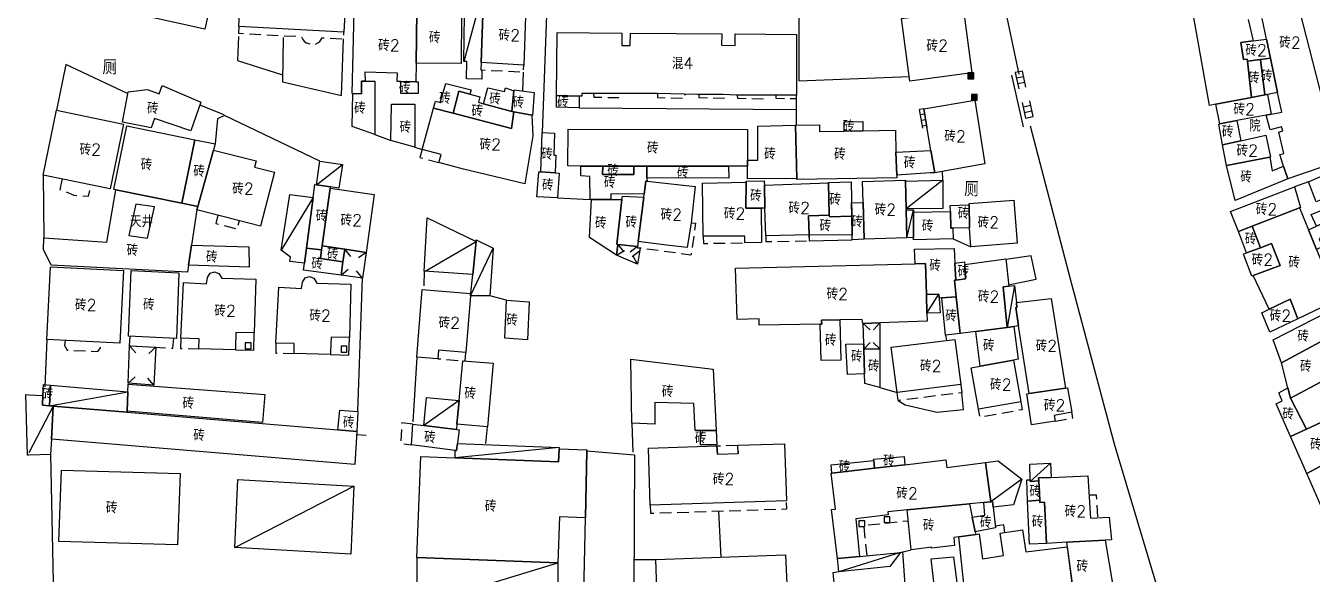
# Model space of a CAD drawing. Header units: millimetres. Extents: x 51 to 1261, y 60 to 1114.
# Drawn here: x 260 to 481.9, y 376.9 to 471.4 of the extents above; entities that cross this region are included whole.
import ezdxf

# ---------------------------------------------------------------- set-up
doc = ezdxf.new("R2010")
doc.units = ezdxf.units.MM
doc.linetypes.add('X5', pattern=[3, 2, -1])
doc.layers.add('JMD', color=6, linetype='Continuous')
doc.layers.get('0').off()
doc.styles.add('HZ', font='rs.shx', dxfattribs={"width": 0.8, "bigfont": 'hztxt.shx'})
doc.linetypes.add('443', pattern='A,9.4,[169,AAA.SHX,S=1,R=0,X=0,Y=0.15],0.6', length=10)

# ---------------------------------------------------------------- blocks, each defined once
blk = doc.blocks.new('gc291')
blk.add_lwpolyline([(-0.5, -0.5), (0.5, -0.5), (0.5, 0.5), (-0.5, 0.5), (-0.5, -0.5)])
blk = doc.blocks.new('*U16')
at = {"linetype": 'Continuous'}
for points in [[(0, 0), (0.5, 0.5), (-0.5, 0.5)], [(0, 0), (-0.5, 0.5), (-0.5, -0.5)], [(0, 0), (-0.5, -0.5), (0.5, -0.5)], [(0, 0), (0.5, -0.5), (0.5, 0.5)]]:
    blk.add_solid(points, dxfattribs=at)
blk = doc.blocks.new('gc002')
blk.add_lwpolyline([(-0.5, -0.5), (0.5, -0.5), (0.5, 0.5), (-0.5, 0.5), (-0.5, -0.5)])
at = {"linetype": 'Continuous'}
blk.add_blockref('*U16', (0, 0), dxfattribs=at)

msp = doc.modelspace()

# ---------------------------------------------------------------- linework, layer by layer
at = {"layer": 'JMD', "color": 6, "linetype": '443', "flags": 128}
for points in [[(414.86, 526.5), (417.85, 513.96), (418.88, 510.4), (421.44, 510.93), (425.97, 488.03), (431.26, 463.04)], [(414.86, 526.5), (417.85, 513.96), (418.88, 510.4), (421.44, 510.93), (425.97, 488.03), (431.26, 463.04)], [(364, 474.47), (349.9, 474.77), (349.07, 452.97)], [(394.32, 475.11), (393.35, 475.16), (393.35, 461.91), (412.37, 462.64)], [(296.73, 469.55), (296.55, 465.42), (304.32, 462.93)], [(304.45, 469.34), (304.3, 461.74), (314.48, 459.37), (314.85, 469.11)], [(277.6, 459.71), (266.94, 464.71), (265.33, 456.82)], [(345.74, 460.13), (345.85, 463.41)], [(430.03, 462.9), (432.04, 453.98)], [(294.24, 456.02), (290.05, 457.68)], [(355.46, 457.26), (392.94, 456.97), (392.94, 458.86)], [(392.94, 454.27), (392.94, 456.97)], [(310.75, 448.06), (294.32, 455.94), (293.09, 455.36), (292.73, 451.03)], [(320.23, 452.63), (322.98, 451.62)], [(433.21, 454.16), (440.1, 427.8), (447.68, 399.35), (455.74, 372.49)], [(327.1, 450.45), (328.38, 450.09)], [(418.14, 444.8), (418.13, 446.31)], [(263.03, 445.67), (263.15, 434.87)], [(481.22, 444.5), (478.79, 443.66)], [(351.7, 441.77), (357.37, 441.43)], [(419.92, 434.69), (423.01, 433.29)], [(429.5, 426.76), (434.25, 427.76), (433.39, 431.76), (429, 431.1)], [(328.76, 429.12), (328.66, 426.56)], [(317.32, 404.94), (318.09, 427.91)], [(342.93, 424.1), (340.08, 424.86)], [(263.7, 417.35), (263.36, 409.18)], [(418.65, 418.06), (418.79, 417.18)], [(327.48, 414.32), (326.8, 403.17)], [(407.33, 409.08), (410.28, 408.22)], [(410.46, 406.83), (411.68, 406.08), (417.11, 404.84), (421.74, 405.29), (421.46, 408.18)], [(339.39, 399.44), (339.65, 402.31)], [(364.57, 402.93), (364.74, 397.94)], [(317.09, 400.95), (318.75, 400.84)], [(264.3, 397.51), (264.87, 370.09), (265.04, 353.09)], [(379.5, 387.79), (379.91, 379.86)], [(428.83, 384.11), (428.69, 385.4), (427.21, 385.19)], [(364.92, 379.45), (368.66, 379.45)], [(410.85, 380.68), (412.71, 381.11)], [(411.98, 371), (411.29, 380.81)], [(400.21, 377.3), (399.19, 377.17), (399.41, 374.87)]]:
    msp.add_lwpolyline(points, dxfattribs=at)
at = {"layer": 'JMD', "color": 6, "linetype": 'Continuous', "flags": 128}
for points in [[(309.39, 485.88), (309.15, 482.13), (315.45, 481.9), (315.53, 481.9), (314.91, 470.26), (296.8, 471.25), (297.24, 481.31), (297.53, 481.3), (299.96, 481.19), (300.09, 484.82), (304.63, 484.71), (304.66, 486.2)], [(339.03, 477.15), (338.93, 475), (338.57, 465.03), (338.52, 463.78), (338.67, 463.78), (338.68, 462.18), (336.01, 462.24), (336.11, 465.22), (335.58, 465.21), (335.72, 473.24), (335.73, 473.43), (336.16, 473.41), (336.31, 476.63), (336.34, 477.3)], [(283.66, 476.72), (291.82, 475), (290.91, 470.81), (282.07, 472.74), (282.7, 476.64), (283.62, 476.47)], [(346.27, 474.67), (345.9, 464.61), (338.57, 465.03), (338.93, 475)], [(327.33, 464.92), (327.28, 461.73), (324.72, 461.76), (324.09, 461.77), (324.13, 463.23), (318.52, 463.37), (318.54, 461.84), (317.95, 461.85), (317.93, 459.67), (316.45, 459.69), (316.31, 459.69), (316.67, 473.82), (327.47, 473.82)], [(335.15, 473.25), (335.11, 464.87), (327.33, 464.92), (327.47, 473.82), (332.46, 473.82), (335.15, 473.82)], [(411.04, 472.63), (420.92, 473.95), (421.71, 474.05), (423.15, 463.27), (412.48, 461.85)], [(355.48, 459.25), (351.56, 459.37), (351.54, 459.37), (351.68, 470.2), (362.81, 470.12), (362.81, 467.97), (364.27, 467.98), (364.31, 470.11), (380.08, 470), (380.01, 468.06), (382.37, 467.99), (382.34, 469.98), (392.94, 469.9), (392.94, 459.43), (389.18, 459.41), (387.37, 459.4), (382.6, 459.44), (380.31, 459.55), (375.85, 459.53), (368.96, 459.69), (358.04, 459.69), (355.91, 459.72), (355.9, 459.24)], [(474.64, 465.81), (472.91, 465.58), (470.69, 465.3), (470.65, 465.61), (470.03, 465.57), (469.56, 468.5), (471.69, 468.79), (473.95, 469.09)], [(473.7, 459.46), (471.37, 459.02), (470.69, 465.3), (472.91, 465.58)], [(475.88, 459.87), (474.16, 459.54), (473.7, 459.46), (472.91, 465.58), (474.64, 465.81)], [(318.54, 461.84), (320.25, 461.82), (320.23, 452.63), (316.35, 454.04), (316.45, 459.69), (317.93, 459.67), (317.95, 461.85)], [(327.28, 461.73), (327.72, 461.72), (327.69, 459.71), (324.74, 459.74), (324.72, 461.76)], [(336.61, 459.6), (334.7, 460.1), (333.73, 456.3), (330.36, 457.18), (330.69, 458.38), (331.5, 458.18), (332.49, 461.42), (336.82, 460.33)], [(283.55, 461.07), (290.25, 458.24), (288.49, 453.3), (282.22, 455.43), (281.66, 453.78), (276.73, 454.79), (277.71, 460), (280.99, 460.41), (283.02, 459.67)], [(336.61, 459.6), (338.35, 459.14), (338.08, 458.2), (338.98, 457.96), (343.88, 456.64), (344.21, 456.56), (343.78, 453.69), (333.73, 456.3), (334.7, 460.1)], [(344.22, 460.2), (343.88, 456.64), (338.98, 457.96), (339.74, 460.7), (342.57, 460.08), (342.74, 460.7)], [(347.28, 455.97), (344.21, 456.56), (343.88, 456.64), (344.22, 460.2), (344.23, 460.33), (347.7, 459.88), (347.41, 455.94)], [(355.48, 459.25), (355.46, 457.26), (351.57, 457.34), (351.56, 459.37)], [(474.8, 456.17), (473.94, 456), (468.88, 455.04), (465.9, 454.47), (465.26, 457.87), (471.37, 459.02), (473.7, 459.46), (474.16, 459.54)], [(327.1, 457.85), (327.1, 450.45), (322.98, 451.62), (323.08, 457.89)], [(333.73, 456.3), (343.78, 453.69), (344.21, 456.56), (347.28, 455.97), (347.47, 452.4), (346.1, 444.18), (335.5, 446.68), (331.25, 447.84), (331.66, 449.22), (328.38, 450.09), (330.36, 457.18)], [(416.77, 446.07), (416.11, 449.9), (414.87, 457.08), (423.7, 458.55), (425.42, 447.62)], [(276.88, 454.46), (274.58, 443.3), (263.03, 445.67), (265.33, 456.82)], [(404.38, 453.3), (401.16, 453.25), (401.14, 454.82), (404.35, 454.87)], [(469.53, 451.59), (466.41, 450.9), (465.73, 454.44), (465.9, 454.47), (468.88, 455.04)], [(289.19, 451.75), (286.95, 440.81), (275.56, 443.12), (275.23, 443.19), (277.48, 454.13)], [(351.32, 446.05), (348.83, 446.23), (349.07, 452.97), (351.21, 452.87), (351.1, 449.07), (351.44, 449.09)], [(384.49, 448.25), (384.48, 447.17), (381.2, 447.17), (367.12, 447.2), (364.86, 447.21), (359.55, 447.22), (355.77, 447.22), (353.52, 447.23), (353.54, 453.55), (384.5, 453.49)], [(392.98, 445.06), (384.5, 445), (384.48, 447.17), (384.49, 448.25), (386.28, 448.23), (386.25, 454.09), (392.78, 454.26)], [(401.16, 453.25), (404.38, 453.3), (409.98, 453.38), (410.09, 449.63), (410.21, 445.67), (410.22, 445.18), (392.98, 444.88), (392.98, 445.06), (392.78, 454.26), (396.9, 454.33), (396.92, 453.18)], [(474.53, 448.74), (467.08, 447.32), (466.41, 450.9), (469.53, 451.59), (473.88, 452.55), (474.66, 448.76)], [(292.42, 449.94), (289.71, 440.25), (286.95, 440.81), (289.19, 451.75), (292.73, 451.03)], [(289.56, 439.7), (289.71, 440.25), (292.42, 449.94), (299.78, 448.11), (299.5, 447.04), (302.96, 446.14), (300.54, 436.88)], [(416.77, 446.07), (415.98, 446.05), (410.21, 445.67), (410.09, 449.63), (416.11, 449.9)], [(476.92, 447.22), (477.63, 444.99), (468.55, 441.3), (467.08, 447.32), (474.53, 448.74), (474.97, 446.42)], [(312.58, 443.63), (310.16, 443.98), (310.75, 448.06), (314.64, 447.49), (314.05, 443.41)], [(348.83, 446.23), (351.32, 446.05), (352, 446.01), (351.7, 441.77), (348.19, 441.94), (348.49, 446.25)], [(359.55, 447.22), (359.51, 445.74), (364.86, 445.78), (364.86, 447.21), (367.12, 447.2), (367.15, 445.2), (367.15, 445), (367.17, 444.61), (366.95, 444.63), (366.66, 442.38), (360.92, 442.44), (360.94, 441.45), (357.58, 441.43), (357.37, 441.43), (357.29, 445.41), (355.73, 445.53), (355.77, 447.22)], [(364.86, 447.21), (364.86, 445.78), (359.51, 445.74), (359.55, 447.22)], [(381.2, 447.17), (381.24, 445.14), (367.15, 445.2), (367.12, 447.2)], [(489.68, 442.18), (484.94, 440.22), (484.24, 441.76), (482.56, 441.06), (481.22, 444.5), (487.39, 447.21)], [(310.16, 443.98), (312.58, 443.63), (312.55, 443.43), (311.15, 433.45), (311.05, 432.76), (308.45, 433.1), (309.58, 441.81), (309.87, 444.02)], [(367.17, 444.61), (375.46, 443.67), (374.76, 437.43), (374.1, 433.18), (370.52, 433.6), (365.63, 434.2), (366.6, 441.85), (366.66, 442.38), (366.95, 444.63)], [(386.83, 439.95), (386.91, 434.03), (384.02, 433.99), (384.05, 435.15), (376.87, 435.15), (376.75, 444.26), (384.23, 444.45), (384.19, 439.94)], [(387.39, 443.92), (387.5, 439.96), (386.83, 439.95), (384.19, 439.94), (384.23, 444.45), (384.23, 444.61), (387.38, 444.65), (387.38, 444.3), (387.39, 444.16)], [(398.59, 438.77), (395.01, 438.66), (395.1, 435.35), (387.64, 435.19), (387.5, 439.96), (387.39, 443.92), (398.48, 444.31)], [(402.48, 438.56), (398.6, 438.46), (398.59, 438.77), (398.48, 444.31), (398.48, 444.41), (402.34, 444.51)], [(411.73, 444.6), (411.85, 439.87), (411.86, 439.67), (411.98, 434.86), (404.58, 434.63), (404.42, 440.92), (404.32, 444.54), (411.72, 444.77)], [(411.85, 439.87), (411.73, 444.6), (418.14, 444.8), (418.18, 439.89)], [(479.64, 440), (471.5, 436.85), (469.13, 435.93), (467.79, 439.41), (478.79, 443.66), (479.83, 440.08)], [(286.95, 440.81), (289.71, 440.25), (289.56, 439.7), (288.64, 433.57), (288.13, 430.13), (287.96, 428.95), (264.43, 430.13), (263.11, 432.82), (263.15, 434.87), (274.04, 434.13), (275.56, 443.12)], [(309.58, 441.81), (308.45, 433.1), (308.11, 430.48), (305.59, 430.75), (305.67, 431.53), (304.09, 432.71), (305.55, 442.31)], [(318.71, 432.35), (315.06, 432.88), (311.15, 433.45), (312.55, 443.43), (320.11, 442.33)], [(362.11, 433.73), (361.9, 431.88), (357.25, 434.93), (357.58, 441.43), (360.94, 441.45), (362.84, 441.46), (361.97, 433.74)], [(366.6, 441.85), (365.63, 434.2), (365.53, 433.38), (362.11, 433.73), (361.97, 433.74), (362.84, 441.46), (362.91, 442.05)], [(277.79, 435.26), (281.05, 434.81), (282.26, 440.22), (279, 440.67)], [(404.58, 434.63), (404.58, 434.61), (402.56, 434.52), (402.54, 435.31), (402.48, 438.56), (402.43, 440.86), (404.42, 440.92)], [(413.09, 439.29), (413.13, 434.9), (411.98, 434.86), (411.86, 439.67), (413.09, 439.69)], [(419.91, 436.52), (419.92, 434.69), (413.13, 434.5), (413.13, 434.9), (413.09, 439.29), (419.47, 439.37), (419.57, 436.51)], [(422.76, 436.58), (419.91, 436.52), (419.57, 436.51), (419.47, 439.37), (419.43, 440.43), (422.72, 440.53)], [(422.76, 436.58), (422.72, 440.53), (422.72, 440.77), (430.39, 441.37), (430.97, 433.91), (423.01, 433.29)], [(481.21, 436.21), (482.6, 432.85), (484.9, 427.29), (486.19, 424.16), (479.36, 420.93), (478.03, 424.27), (474.42, 422.55), (471.65, 428.34), (476.3, 430.07), (474.85, 433.86), (472.93, 433.15), (471.5, 436.85), (479.64, 440)], [(484.11, 437.53), (482.59, 436.84), (481.67, 438.87), (484.94, 440.22), (485.81, 438.31)], [(337.7, 434.21), (337.1, 428.55), (328.76, 429.12), (329.26, 438.31)], [(402.48, 438.56), (402.54, 435.31), (395.1, 435.35), (395.01, 438.66), (398.59, 438.77), (398.6, 438.46)], [(484.43, 436.77), (484.95, 435.5), (483.07, 434.75), (483.56, 433.31), (482.6, 432.85), (481.21, 436.21), (482.59, 436.84), (484.11, 437.53)], [(472.93, 433.15), (470.51, 432.25), (469.13, 435.93), (471.5, 436.85)], [(288.13, 430.13), (288.64, 433.57), (298.53, 433.31), (298.54, 429.78)], [(311.05, 432.76), (310.84, 431.28), (314.73, 430.72), (314.42, 428.41), (307.95, 429.29), (308.11, 430.48), (308.45, 433.1)], [(315.06, 432.88), (314.73, 430.72), (310.84, 431.28), (311.05, 432.76), (311.15, 433.45)], [(336.72, 424.86), (337.1, 428.55), (337.7, 434.21), (337.73, 434.52), (340.65, 433.06), (340.08, 424.86)], [(420.25, 430.51), (420.38, 427.57), (420.18, 427.54), (420.49, 424.71), (417.98, 424.52), (417.51, 424.49), (417.46, 425.16), (415.33, 425.09), (415.17, 430.42), (413.38, 430.38), (413.3, 432.93), (420.13, 432.99)], [(471.65, 428.34), (471.47, 428.27), (470.01, 432.06), (470.51, 432.25), (472.93, 433.15), (474.85, 433.86), (476.3, 430.07)], [(415.33, 425.09), (415.43, 421.85), (415.47, 420.5), (407.31, 420.19), (404.45, 420.08), (404.36, 420.07), (404.26, 420.81), (400.42, 420.74), (397.27, 420.69), (397.29, 419.99), (396.99, 419.98), (386.48, 419.83), (386.48, 420.89), (382.73, 420.81), (382.43, 429.62), (413.38, 430.38), (415.17, 430.42)], [(429.53, 426.54), (428.54, 426.44), (429.25, 419.43), (423.85, 418.73), (421.18, 418.39), (420.49, 424.71), (420.18, 427.54), (420.38, 427.57), (422.09, 427.8), (421.94, 430.24), (429.05, 431.23)], [(421.94, 430.24), (422.09, 427.8), (420.38, 427.57), (420.25, 430.51), (421.91, 430.74)], [(276.87, 429.21), (276.27, 416.72), (263.7, 417.35), (264.3, 429.84)], [(286.46, 428.82), (286.03, 417.52), (277.77, 417.93), (278.2, 429.23)], [(299.71, 427.71), (299.44, 418.49), (296.29, 418.57), (296.21, 416.01), (296.19, 415.58), (289.9, 415.74), (289.94, 417.47), (286.79, 417.55), (287.26, 427.18), (291.21, 426.95), (291.38, 428.04), (291.83, 428.78), (292.58, 429.02), (293.33, 428.7), (293.83, 427.88)], [(316.11, 426.89), (315.84, 417.67), (312.69, 417.75), (312.61, 415.19), (312.59, 414.76), (306.3, 414.92), (306.34, 416.65), (303.19, 416.73), (303.66, 426.36), (307.61, 426.13), (307.78, 427.22), (308.23, 427.96), (308.98, 428.2), (309.73, 427.88), (310.23, 427.06)], [(336.72, 424.86), (335.94, 415.13), (331.19, 415.52), (331.07, 414.04), (327.48, 414.32), (328.41, 425.96), (336.75, 425.27)], [(430.84, 423.72), (430.93, 422.86), (430.74, 422.84), (431.23, 419.68), (430.42, 419.58), (429.25, 419.43), (428.54, 426.44), (429.53, 426.54), (430.5, 426.63)], [(346.84, 423.82), (346.58, 417.3), (342.66, 417.58), (342.93, 424.1)], [(417.51, 424.49), (417.71, 421.92), (415.43, 421.85), (415.33, 425.09), (417.46, 425.16)], [(421.18, 418.39), (418.65, 418.06), (417.98, 424.52), (420.49, 424.71)], [(439.29, 408.98), (433.03, 408.02), (431.23, 419.68), (430.74, 422.84), (430.93, 422.86), (430.84, 423.72), (436.86, 424.4)], [(479.36, 420.93), (474.52, 418.62), (473.18, 421.96), (474.42, 422.55), (478.03, 424.27)], [(484.62, 421.95), (486.12, 418.49), (485.3, 418.05), (476.54, 413.3), (475.11, 417.27), (484.57, 422.08)], [(396.99, 419.98), (397.29, 419.99), (397.27, 420.69), (400.42, 420.74), (400.55, 413.76), (397.16, 413.74)], [(430.33, 413.8), (424.62, 412.77), (423.85, 418.73), (429.25, 419.43), (430.42, 419.58), (431.16, 413.95)], [(421.28, 409.57), (410.28, 408.22), (409.23, 416.01), (420.23, 417.35)], [(488.25, 412.61), (478.12, 407.26), (477.66, 409.02), (476.54, 413.3), (485.3, 418.05)], [(404.57, 415.68), (404.68, 411.45), (401.7, 411.3), (401.43, 416.52), (404.55, 416.59)], [(404.68, 411.45), (404.57, 415.68), (407.33, 415.76), (407.33, 409.08), (404.73, 409.76)], [(334.38, 402.74), (334.76, 406.81), (335.39, 413.67), (340.66, 413.24), (339.65, 402.31)], [(379.09, 401.64), (376.4, 401.66), (375.44, 401.66), (375.24, 406.34), (368.51, 406.48), (368.51, 402.74), (364.57, 402.93), (364.35, 413.93), (378.57, 412.25)], [(424.62, 412.77), (430.33, 413.8), (431.62, 406.63), (424.33, 405.32), (423.04, 412.49)], [(486.57, 404.56), (485.67, 404.14), (480.87, 401.9), (478.12, 407.26), (488.25, 412.61), (490.08, 413.58), (490.52, 413.81), (493.63, 407.85)], [(264.32, 409.47), (264.12, 405.93), (262.94, 406.02), (263.01, 407.68), (263.09, 409.57)], [(277.65, 408.35), (277.51, 405.01), (277.51, 404.81), (264.78, 405.87), (264.12, 405.93), (264.32, 409.47)], [(277.51, 405.01), (277.65, 408.35), (277.7, 409.64), (301.28, 407.85), (300.88, 403.06)], [(433.03, 408.02), (439.29, 408.98), (439.64, 409.04), (440.41, 404.8), (437.35, 404.25), (437.53, 403.26), (433.45, 402.65), (432.65, 407.96)], [(478.12, 407.26), (480.87, 401.9), (478.12, 400.62), (475.66, 406.24), (476.67, 406.78), (476.11, 408.17), (477.66, 409.02)], [(263.01, 407.68), (262.94, 406.02), (264.12, 405.93), (264.78, 405.87), (264.46, 400.2), (264.3, 397.51), (260.57, 397.43), (260.37, 397.43), (260.04, 407.85), (260.57, 407.82)], [(334.76, 406.81), (334.38, 402.74), (334.3, 401.83), (328.7, 402.51), (329.15, 407.33)], [(277.51, 404.81), (313.87, 401.77), (317.12, 401.5), (316.79, 395.83), (264.46, 400.2), (264.78, 405.87)], [(317.12, 401.5), (313.87, 401.77), (314.19, 405.18), (317.32, 404.94)], [(488.41, 398.27), (480.9, 394.26), (478.12, 400.62), (480.87, 401.9), (485.67, 404.14)], [(328.7, 402.51), (334.3, 401.83), (334.79, 401.77), (334.29, 398.23), (334.1, 398.25), (326.55, 399.18), (326.77, 402.75)], [(379.09, 401.64), (379.21, 399.2), (376.39, 399.22), (376.4, 401.66)], [(352.01, 398.53), (351.92, 396.26), (334.1, 396.95), (334.1, 398.25), (334.29, 398.23), (334.48, 399.43), (352.02, 398.76)], [(390.87, 399.37), (391.2, 389.56), (367.72, 388.82), (367.39, 398.63), (379.22, 399.01), (379.29, 397.61), (382.89, 397.72), (382.82, 399.12)], [(356.79, 398.14), (356.54, 386.63), (352.09, 386.79), (351.79, 378.87), (327.53, 379.8), (327.5, 379.8), (328.17, 397.18), (334.1, 396.95), (351.92, 396.26), (352.01, 398.53), (356.8, 398.34)], [(364.58, 350.29), (356.33, 350.48), (355.74, 350.5), (355.79, 352.74), (356.54, 386.63), (356.79, 398.14), (365.01, 397.46), (364.76, 350.29)], [(411.61, 395.78), (406.36, 395.17), (406.24, 396.48), (406.21, 396.72), (411.5, 397.21)], [(490.62, 395.01), (491.46, 393.41), (489.79, 392.58), (490.53, 391.26), (490.27, 391.13), (484.05, 387.97), (483.72, 387.81), (480.9, 394.26), (488.41, 398.27), (488.8, 398.48)], [(406.36, 395.17), (399.03, 394.31), (398.9, 395.78), (406.24, 396.48)], [(425.52, 396.15), (426.42, 389.39), (425.23, 389.28), (422.79, 389.04), (412.04, 387.99), (408.71, 387.67), (408.76, 387.12), (403.15, 386.48), (403.8, 379.98), (400.02, 379.61), (398.96, 388.04), (399.66, 388.14), (398.91, 394.3), (399.03, 394.31), (406.36, 395.17), (411.61, 395.78), (418.68, 396.6), (418.85, 395.27)], [(426.85, 388.49), (426.75, 389.42), (426.42, 389.39), (425.52, 396.15), (427.71, 396.44), (431.81, 393.29), (430.37, 388.87)], [(436.87, 393.58), (434.66, 393.49), (434.69, 392.97), (433.23, 392.88), (433.22, 393.19), (433.15, 395.85), (436.73, 396.02)], [(286.67, 394.26), (286.19, 381.95), (265.73, 382.53), (266.21, 394.84)], [(316.59, 392.08), (316.08, 380.39), (296.09, 381.53), (296.6, 393.22)], [(434.69, 392.97), (434.88, 389.64), (432.74, 389.52), (432.63, 393.18), (433.22, 393.19), (433.23, 392.88)], [(446.18, 382.79), (439.57, 382.42), (436.02, 382.22), (435.69, 389.31), (434.9, 389.27), (434.88, 389.64), (434.69, 392.97), (434.66, 393.49), (436.87, 393.58), (443.19, 393.85), (443.64, 386.55), (446.82, 386.75), (447.27, 382.85)], [(423.24, 386.74), (423.74, 384.21), (423.83, 383.75), (420.9, 383.34), (420.05, 383.22), (420.15, 381.87), (416.23, 381.42), (416.21, 381.6), (412.71, 381.11), (412.04, 387.99), (422.79, 389.04)], [(426.85, 388.49), (427.24, 384.88), (423.74, 384.21), (423.24, 386.74), (425.42, 387.1), (425.23, 389.28), (426.42, 389.39), (426.75, 389.42)], [(436.02, 382.22), (433.09, 382.08), (432.74, 389.52), (434.88, 389.64), (434.9, 389.27), (435.69, 389.31)], [(440.66, 374.07), (447.49, 374.99), (448.77, 367.41), (441.8, 366.27), (441.77, 366.43), (440.91, 372.04), (433.58, 371.17), (433.78, 369.79), (417.48, 367.87), (417.37, 368.86), (416.56, 376.08), (416.17, 379.55), (420.01, 379.92), (421.3, 369.67), (422.34, 369.86), (420.9, 383.34), (423.83, 383.75), (424.42, 383.84), (425.01, 379.59), (428.62, 380.15), (428.06, 384), (431.92, 384.56), (432.47, 380.74), (439.62, 381.61)], [(447.49, 374.99), (440.66, 374.07), (439.57, 382.42), (446.18, 382.79)], [(351.79, 378.87), (351.71, 370.42), (327.45, 371.49), (327.53, 379.8)], [(383.42, 371.25), (383.47, 369.85), (379.86, 369.72), (379.81, 371.1), (372.62, 370.84), (372.67, 369.46), (369.02, 369.33), (368.66, 379.45), (391.06, 380.26), (391.43, 371.54)], [(400.02, 379.61), (403.8, 379.98), (410.85, 380.68), (409.01, 378.26), (400.21, 377.3)]]:
    msp.add_lwpolyline(points, close=True, dxfattribs=at)
at = {"layer": 'JMD', "color": 6}
for points in [[(338.79, 477.16), (335.58, 465.21)], [(310.16, 443.98), (314.64, 447.49)], [(418.14, 444.8), (411.85, 439.87)], [(309.58, 441.81), (304.09, 432.71)], [(411.98, 434.86), (413.09, 439.69)], [(395.1, 435.35), (395.13, 434.35), (402.56, 434.52)], [(328.89, 429.12), (337.7, 434.21)], [(336.72, 424.86), (340.65, 433.06)], [(430.5, 426.63), (429.25, 419.43)], [(415.43, 421.85), (417.46, 425.16)], [(296.19, 415.58), (299.35, 415.49), (299.44, 418.49)], [(312.59, 414.76), (315.75, 414.67), (315.84, 417.67)], [(264.12, 405.93), (277.65, 408.35)], [(334.76, 406.81), (328.7, 402.51)], [(264.78, 405.87), (260.57, 397.81)], [(352.02, 398.76), (334.1, 396.95)], [(436.73, 396.02), (433.23, 392.88)], [(431.81, 393.29), (426.42, 389.39)], [(296.09, 381.53), (316.59, 392.08)], [(410.85, 380.68), (400.21, 377.3)], [(327.45, 371.49), (351.79, 378.87)]]:
    msp.add_lwpolyline(points, dxfattribs=at)
at = {"layer": 'JMD', "color": 6, "linetype": 'Continuous', "flags": 128}
for points in [[(479.14, 476.04), (486.32, 448), (477.63, 444.99), (476.92, 447.22), (476.28, 449.21), (476.94, 449.38), (476.08, 453.07), (476.79, 453.27), (476.55, 453.95), (474.58, 453.44), (473.94, 456), (474.8, 456.17), (476.59, 456.51), (475.88, 459.87), (474.64, 465.81), (473.95, 469.09), (473.21, 472.66)], [(470.83, 472.48), (471.69, 468.79), (469.56, 468.5), (470.03, 465.57), (470.65, 465.61), (470.69, 465.3), (471.37, 459.02), (465.26, 457.87), (464.13, 457.65), (461.35, 473.43)], [(431.9, 463.58), (430.66, 463.32)], [(430.66, 463.32), (431.26, 460.53)], [(432.11, 462.61), (430.87, 462.34)], [(432.32, 461.63), (431.08, 461.36)], [(432.5, 460.8), (431.9, 463.58)], [(414.87, 457.08), (414.17, 456.96)], [(414.72, 453.72), (414.17, 456.96)], [(414.87, 457.08), (415.43, 453.84)], [(431.82, 458.18), (432.41, 455.45)], [(431.99, 457.4), (433.32, 457.69)], [(433.74, 455.74), (433.15, 458.47)], [(415.03, 456.15), (414.33, 456.03)], [(415.2, 455.16), (414.5, 455.04)], [(432.2, 456.42), (433.53, 456.71)], [(432.41, 455.45), (433.74, 455.74)], [(415.37, 454.18), (414.67, 454.06)], [(318.71, 432.35), (318.09, 427.91), (314.42, 428.41), (314.73, 430.72), (315.06, 432.88), (318.71, 432.35)], [(315.03, 432.89), (316.04, 431.65)], [(365.53, 433.38), (365.5, 433.14), (365.96, 433.08), (365.53, 430.3), (361.9, 431.88), (362.11, 433.73), (365.53, 433.38)], [(361.9, 431.88), (363.29, 432.68)], [(362.11, 433.73), (363.12, 432.48)], [(365.53, 433.38), (364.28, 432.38)], [(318.71, 432.35), (317.43, 431.39)], [(365.89, 432.54), (364.61, 431.58)], [(365.53, 430.3), (364.76, 431.7)], [(314.42, 428.41), (315.62, 429.47)], [(318.09, 427.91), (317.08, 429.16)], [(407.33, 415.76), (404.57, 415.68), (404.55, 416.59), (404.45, 420.08), (407.31, 420.19), (407.33, 415.76)], [(404.45, 420.08), (405.63, 418.99)], [(407.31, 420.19), (406.22, 419.01)], [(282.48, 416), (282.13, 409.5), (277.71, 409.84), (277.96, 416.25), (282.48, 416)], [(277.96, 416.25), (279.04, 415.06)], [(282.48, 416), (281.29, 414.93)], [(404.57, 415.68), (405.66, 416.85)], [(407.33, 415.76), (406.16, 416.85)], [(277.71, 409.84), (278.9, 410.9)], [(282.13, 409.5), (281.07, 410.7)]]:
    msp.add_lwpolyline(points, dxfattribs=at)
at = {"layer": 'JMD', "color": 6, "linetype": 'X5', "flags": 128}
for points in [[(296.8, 471.25), (296.75, 470.1), (307.56, 469.51), (307.79, 469.01), (308.04, 468.71), (308.38, 468.44), (309.32, 468.15), (310.01, 468.24), (310.4, 468.42), (310.72, 468.67), (311.17, 469.31), (314.85, 469.11), (314.91, 470.26)], [(338.56, 465.03), (338.52, 463.78), (345.85, 463.41), (345.9, 464.61)], [(357.96, 459.69), (357.98, 459.1), (362.3, 459.01), (362.31, 459.69)], [(368.96, 459.69), (368.96, 459.01), (373.7, 458.87), (373.71, 459.58)], [(376.08, 459.53), (376.07, 459.03), (380.52, 458.91), (380.51, 459.54)], [(382.73, 459.44), (382.78, 458.91), (387.29, 458.77), (387.3, 459.4)], [(389.36, 459.41), (389.37, 458.89), (392.94, 458.86), (392.94, 459.43)], [(328.38, 450.09), (328, 448.69), (331.25, 447.84)], [(266.34, 444.99), (265.92, 443.19), (268.34, 442.2), (270.86, 442.04), (271.31, 443.97)], [(293.16, 438.78), (292.81, 437.33), (296.52, 436.4), (296.88, 437.82)], [(374.76, 437.43), (375.53, 437.37), (374.74, 431.88), (365.5, 433.14)], [(376.87, 435.15), (376.89, 433.89), (384.02, 433.99)], [(387.64, 435.19), (387.67, 434.2), (395.13, 434.35), (395.1, 435.35)], [(266.82, 417.19), (266.72, 416.33), (267.17, 415.49), (272.46, 415.29), (272.93, 415.92), (273, 416.88)], [(277.99, 417.92), (277.85, 416.25), (285.41, 415.84), (285.55, 417.55)], [(286.79, 417.55), (286.75, 415.82), (289.9, 415.74)], [(303.19, 416.73), (303.15, 415), (306.3, 414.92)], [(331.19, 415.52), (331.07, 414.04), (335.82, 413.64), (335.94, 415.13)], [(421.28, 409.57), (421.46, 408.18), (410.46, 406.83), (410.28, 408.22)], [(431.62, 406.63), (431.87, 405.25), (424.57, 403.94), (424.33, 405.32)], [(437.53, 403.26), (440.59, 403.83), (440.41, 404.8)], [(326.77, 402.75), (324.9, 402.98), (324.68, 399.41), (326.55, 399.18)], [(379.29, 397.61), (379.22, 399.01), (382.82, 399.12), (382.89, 397.72)], [(443.39, 390.57), (444.59, 390.61), (444.84, 386.62)], [(367.72, 388.82), (367.76, 387.42), (391.25, 388.16), (391.2, 389.56)], [(405.1, 380.11), (404.57, 385.33), (412.22, 386.13)]]:
    msp.add_lwpolyline(points, dxfattribs=at)

# ---------------------------------------------------------------- block references
at = {"layer": 'JMD', "color": 6}
for name, p in [('gc002', (423, 462.76)), ('gc002', (423.58, 459.05)), ('gc291', (298.39, 416.25)), ('gc291', (314.92, 415.67)), ('gc291', (404.2, 385.61)), ('gc291', (408.54, 386.32))]:
    msp.add_blockref(name, p, dxfattribs=at)

# ---------------------------------------------------------------- texts
at = {"layer": 'JMD', "color": 6, "style": 'HZ'}
for s, height, p in [('砖', 2, (329.55, 468.37)), ('砖2', 2, (341.57, 468.75)), ('砖2', 2, (320.8, 467.02)), ('砖2', 2, (415.34, 466.95)), ('砖2', 2, (470.33, 466.17)), ('砖2', 2, (476.17, 467.47)), ('混4', 2, (371.45, 463.92)), ('厕', 2.5, (273.27, 462.99)), ('砖', 2, (470.79, 461.42)), ('砖', 2, (472.99, 461.74)), ('砖', 2, (324.36, 459.74)), ('砖', 2, (331.33, 457.91)), ('砖', 2, (339.97, 457.81)), ('砖', 2, (343.97, 457.18)), ('砖', 2, (351.66, 457.31)), ('砖', 2, (280.95, 456.15)), ('砖', 2, (316.66, 456.2)), ('砖', 2, (336.89, 455.73)), ('砖2', 2, (468.27, 456.01)), ('砖', 2, (324.49, 452.93)), ('砖', 2, (400.91, 453.06)), ('院', 2, (470.97, 453.16)), ('砖2', 2, (418.42, 451.34)), ('砖', 2, (466.27, 452.16)), ('砖2', 2, (269.32, 449.06)), ('砖2', 2, (338.29, 449.93)), ('砖', 2, (348.92, 448.3)), ('砖', 2, (367.16, 449.36)), ('砖', 2, (387.36, 448.33)), ('砖', 2, (399.42, 448.29)), ('砖2', 2, (468.79, 448.89)), ('砖', 2, (279.86, 446.47)), ('砖', 2, (411.43, 446.79)), ('砖', 2, (288.93, 445.33)), ('砖', 2, (360.32, 445.48)), ('砖', 2, (372.34, 445.18)), ('砖', 2, (469.45, 444.37)), ('砖2', 2, (295.65, 442.3)), ('砖', 2, (349.06, 442.94)), ('砖', 2, (359.72, 443.42)), ('厕', 2.5, (421.84, 442)), ('砖', 2, (384.93, 441.12)), ('砖', 2, (398.62, 440.48)), ('砖', 2, (310.03, 437.64)), ('砖2', 2, (369.5, 437.84)), ('砖2', 2, (380.41, 438.04)), ('砖2', 2, (391.55, 439.01)), ('砖2', 2, (406.4, 438.7)), ('砖', 2, (420.72, 438.07)), ('砖2', 2, (472.12, 438.78)), ('天井', 2, (278.01, 436.69)), ('砖2', 2, (314.31, 436.89)), ('砖', 2, (358.19, 436.43)), ('砖', 2, (363.45, 436.55)), ('砖', 2, (396.89, 435.97)), ('砖', 2, (402.36, 436.65)), ('砖', 2, (414.53, 435.93)), ('砖2', 2, (424.16, 436.5)), ('砖', 2, (470.24, 433.67)), ('砖', 2, (277.43, 431.71)), ('砖', 2, (291.12, 430.56)), ('砖', 2, (311.99, 431.07)), ('砖', 2, (309.29, 429.43)), ('砖', 2, (415.83, 429.1)), ('砖2', 2, (471.4, 430.07)), ('砖', 2, (477.75, 429.63)), ('砖', 2, (420.7, 428.08)), ('砖2', 2, (398.11, 424.17)), ('砖2', 2, (424.21, 423.72)), ('砖2', 2, (268.53, 422.28)), ('砖', 2, (280.26, 422.38)), ('砖2', 2, (292.55, 421.28)), ('砖2', 2, (308.95, 420.46)), ('砖', 2, (342.9, 419.7)), ('砖', 2, (418.58, 420.43)), ('砖2', 2, (474.51, 420.44)), ('砖2', 2, (331.22, 419.21)), ('砖', 2, (397.82, 416.24)), ('砖', 2, (425.08, 415.33)), ('砖2', 2, (434.16, 415.25)), ('砖', 2, (479.29, 416.93)), ('砖', 2, (402.32, 413.46)), ('砖', 2, (405.26, 411.78)), ('砖2', 2, (414.22, 411.79)), ('砖', 2, (479.75, 411.74)), ('砖2', 2, (426.29, 408.56)), ('砖', 2, (262.77, 406.92)), ('砖', 2, (335.68, 407.06)), ('砖', 2, (369.71, 407.4)), ('砖', 2, (287.07, 405.39)), ('砖2', 2, (435.58, 405)), ('砖', 2, (314.72, 402.06)), ('砖', 2, (476.7, 403.51)), ('砖', 2, (288.93, 399.85)), ('砖', 2, (328.75, 399.49)), ('砖', 2, (375.4, 399.42)), ('砖2', 2, (481.48, 398.29)), ('砖', 2, (407.88, 395.43)), ('砖', 2, (400.21, 394.43)), ('砖2', 2, (378.5, 392.3)), ('砖2', 2, (410.14, 389.84)), ('砖', 2, (433.08, 390.2)), ('砖', 2, (273.85, 387.39)), ('砖', 2, (339.19, 387.65)), ('砖2', 2, (439.17, 386.74)), ('砖', 2, (414.73, 384.35)), ('砖', 2, (424.55, 384.86)), ('砖', 2, (433.5, 384.98)), ('砖', 2, (441.21, 377.3))]:
    msp.add_text(s, height=height, dxfattribs=at).set_placement(p)

doc.saveas('drawing.dxf')
